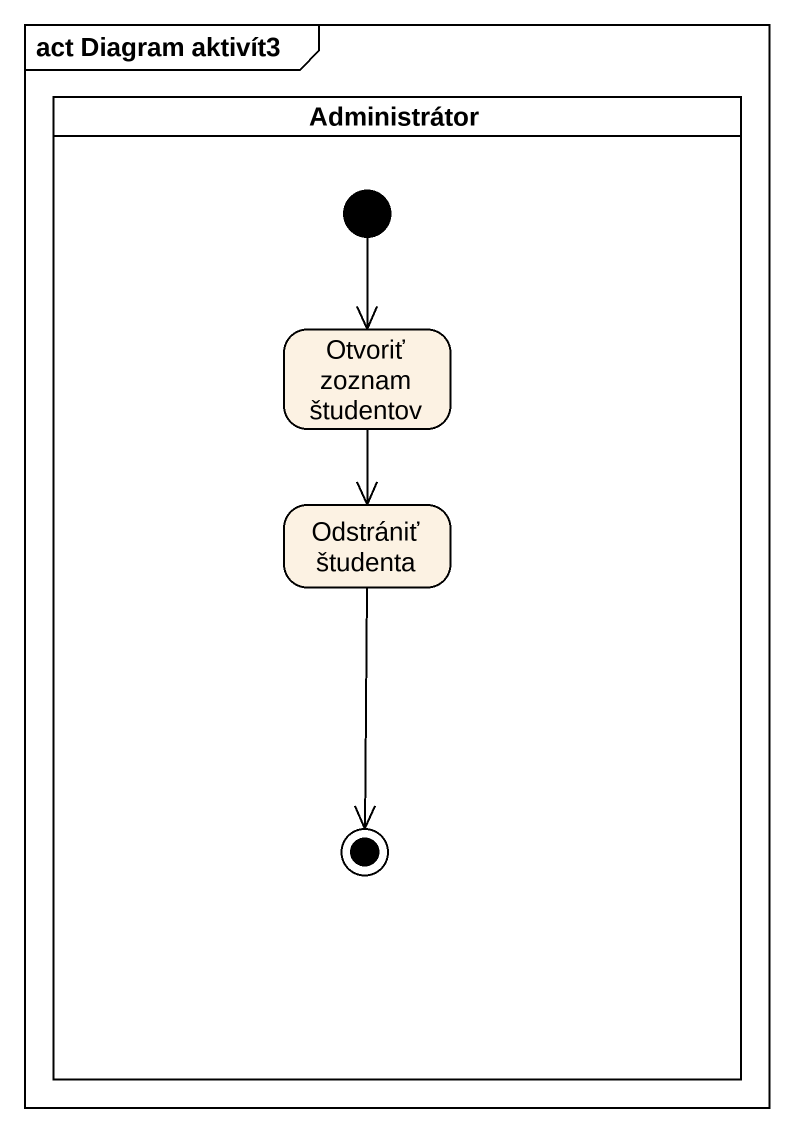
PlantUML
@startuml
mainframe act Diagram aktivít3
hide empty description
state Administrátor <<partition>> {
  state "Otvoriť zoznam študentov" as Otvoriť_zoznam_študentov
  state "Odstrániť študenta" as Odstrániť_študenta
  [*] --> Otvoriť_zoznam_študentov
  Odstrániť_študenta --> [*]
}
Otvoriť_zoznam_študentov --> Odstrániť_študenta
@enduml
